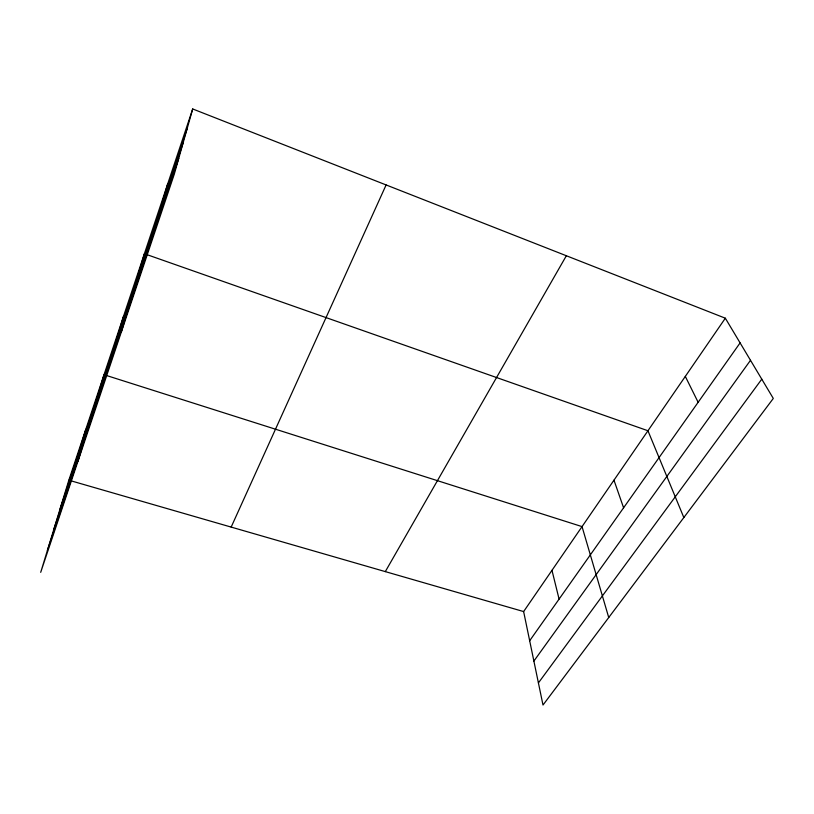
<?xml version="1.0" encoding="UTF-8"?>
<svg xmlns="http://www.w3.org/2000/svg" width="814" height="814" viewBox="0 0 814 814"><rect width="100%" height="100%" fill="white"/><g stroke="black" fill="none" stroke-linecap="round" stroke-linejoin="round"><path stroke-width="1.22" d="M192.704 108.964L174.288 174.155L40.7 572.344L68.834 480.199L192.704 108.964L725.335 318.203L773.3 398.443L542.999 705.036L523.626 611.568L725.335 318.203M161.203 206.278L167.603 184.198M121.327 332.01L144.393 253.744L647.944 430.748L683.831 517.541M115.903 341.819L123.494 316.381M77.93 461.375L104.029 374.725L582.041 526.607L608.73 617.521M77.442 456.898L85.846 429.212M60.124 508.719L187.108 128.765M54.019 528.724L183.13 142.857M47.416 550.335L178.775 158.262M231.166 527.085L386.111 184.941M385.307 571.611L566.351 255.749M529.67 640.74L740.099 342.898M533.882 661.08L750.498 360.297M538.41 682.915L761.772 379.161M68.834 480.199L523.626 611.568M685.317 376.404L698.137 402.279M613.97 480.168L623.595 507.804M551.973 570.329L559.086 599.104"/></g></svg>
